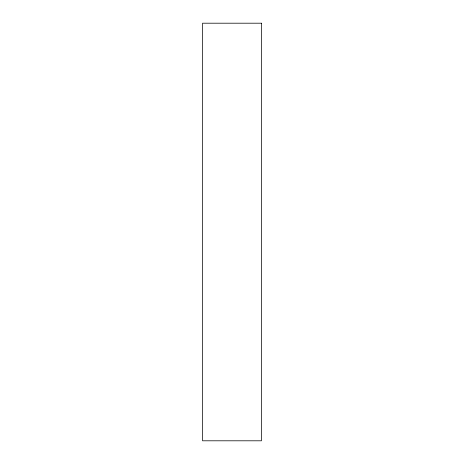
<?xml version="1.0" encoding="UTF-8"?>
<svg xmlns="http://www.w3.org/2000/svg" width="464" height="464" viewBox="0 0 464 464"><rect width="100%" height="100%" fill="white"/><g stroke="black" fill="none" stroke-linecap="round" stroke-linejoin="round"><path stroke-width="0.7" d="M261.441 23.2L202.559 23.2L202.559 440.8L261.441 440.8L261.441 23.2"/></g></svg>
